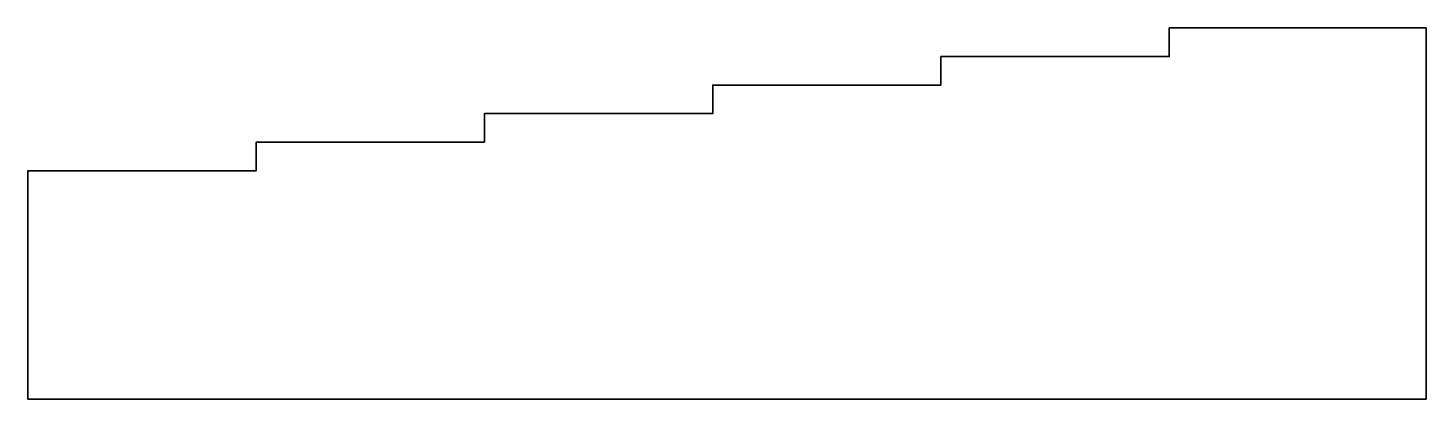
# Model space of a CAD drawing. Header units: inches. Extents: x 0.6 to 7.95, y -6.15 to -4.2.
import ezdxf

# ---------------------------------------------------------------- set-up
doc = ezdxf.new("R2010")
doc.units = ezdxf.units.IN
doc.header["$MEASUREMENT"] = 0
doc.layers.add('Layer 1', color=7, linetype='Continuous', lineweight=0)

msp = doc.modelspace()

# ---------------------------------------------------------------- linework, layer by layer
at = {"layer": 'Layer 1', "color": 250, "lineweight": 35, "true_color": 0x231f20}
msp.add_lwpolyline([(0.6, -6.15), (0.6, -4.95), (1.8, -4.95), (1.8, -4.8), (3, -4.8), (3, -4.65), (4.2, -4.65), (4.2, -4.5), (5.4, -4.5), (5.4, -4.35), (6.6, -4.35), (6.6, -4.2), (6.6, -4.2), (7.95, -4.2), (7.95, -6.15)], close=True, dxfattribs=at)

doc.saveas('drawing.dxf')
